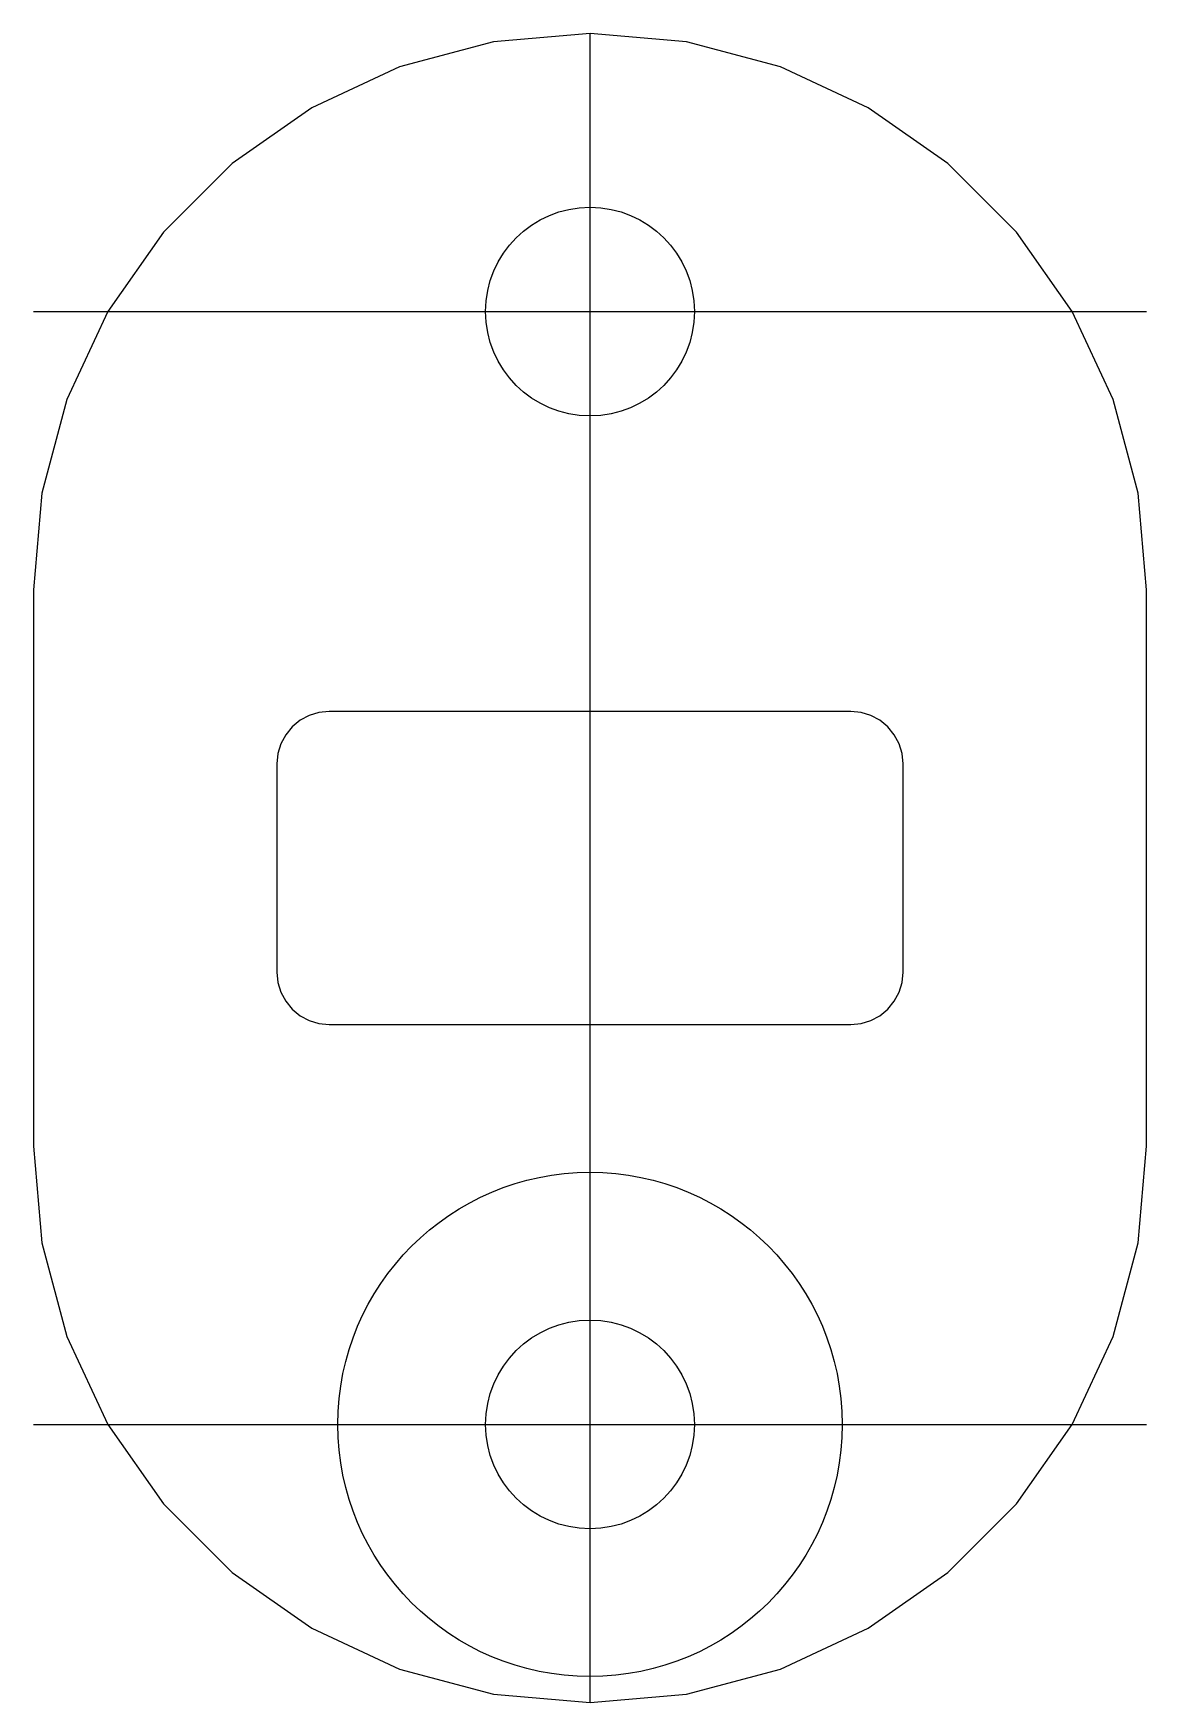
# Model space of a CAD drawing. Header units: millimetres. Extents: x 0 to 64, y 0 to 96.
import ezdxf

# ---------------------------------------------------------------- set-up
doc = ezdxf.new("R2010")
doc.units = ezdxf.units.MM

msp = doc.modelspace()

# ---------------------------------------------------------------- linework, layer by layer
at = {"layer": 'CENTER'}
for p, q in [((32, 0), (32, 96)), ((0, 80), (64, 80)), ((0, 16), (64, 16))]:
    msp.add_line(p, q, dxfattribs=at)
at = {"layer": 'CUT'}
for p, q in [((32, 96), (26.443, 95.514)), ((37.557, 95.514), (32, 96)), ((26.443, 95.514), (21.055, 94.07)), ((42.945, 94.07), (37.557, 95.514)), ((21.055, 94.07), (16, 91.713)), ((48, 91.713), (42.945, 94.07)), ((16, 91.713), (11.431, 88.513)), ((52.569, 88.513), (48, 91.713)), ((11.431, 88.513), (7.487, 84.569)), ((56.513, 84.569), (52.569, 88.513)), ((7.487, 84.569), (4.287, 80)), ((59.713, 80), (56.513, 84.569)), ((4.287, 80), (1.93, 74.945)), ((62.07, 74.945), (59.713, 80)), ((1.93, 74.945), (0.486, 69.557)), ((63.514, 69.557), (62.07, 74.945)), ((0.486, 69.557), (0, 64)), ((64, 64), (63.514, 69.557)), ((0, 64), (0, 32)), ((64, 32), (64, 64)), ((0, 32), (0.486, 26.443)), ((63.514, 26.443), (64, 32)), ((0.486, 26.443), (1.93, 21.055)), ((62.07, 21.055), (63.514, 26.443)), ((1.93, 21.055), (4.287, 16)), ((59.713, 16), (62.07, 21.055)), ((4.287, 16), (7.487, 11.431)), ((56.513, 11.431), (59.713, 16)), ((7.487, 11.431), (11.431, 7.487)), ((52.569, 7.487), (56.513, 11.431)), ((11.431, 7.487), (16, 4.287)), ((48, 4.287), (52.569, 7.487)), ((16, 4.287), (21.055, 1.93)), ((42.945, 1.93), (48, 4.287)), ((21.055, 1.93), (26.443, 0.486)), ((37.557, 0.486), (42.945, 1.93)), ((26.443, 0.486), (32, 0)), ((32, 0), (37.557, 0.486))]:
    msp.add_line(p, q, dxfattribs=at)
at = {"layer": 'CUT_BORE'}
for centre in [(32, 80), (32, 16)]:
    msp.add_circle(centre, 6, dxfattribs=at)
at = {"layer": 'CUT_RELIEF'}
for p, q in [((15.852, 56.772), (15.333, 56.494)), ((16.415, 56.942), (15.852, 56.772)), ((17, 57), (16.415, 56.942)), ((47, 57), (17, 57)), ((47.585, 56.942), (47, 57)), ((48.148, 56.772), (47.585, 56.942)), ((48.667, 56.494), (48.148, 56.772)), ((14.879, 56.121), (14.506, 55.667)), ((15.333, 56.494), (14.879, 56.121)), ((49.121, 56.121), (48.667, 56.494)), ((49.494, 55.667), (49.121, 56.121)), ((14.228, 55.148), (14.058, 54.585)), ((14.506, 55.667), (14.228, 55.148)), ((49.772, 55.148), (49.494, 55.667)), ((49.942, 54.585), (49.772, 55.148)), ((14.058, 54.585), (14, 54)), ((14, 54), (14, 42)), ((50, 54), (49.942, 54.585)), ((50, 42), (50, 54)), ((14, 42), (14.058, 41.415)), ((14.058, 41.415), (14.228, 40.852)), ((49.772, 40.852), (49.942, 41.415)), ((49.942, 41.415), (50, 42)), ((14.228, 40.852), (14.506, 40.333)), ((14.506, 40.333), (14.879, 39.879)), ((49.121, 39.879), (49.494, 40.333)), ((49.494, 40.333), (49.772, 40.852)), ((14.879, 39.879), (15.333, 39.506)), ((15.333, 39.506), (15.852, 39.228)), ((48.148, 39.228), (48.667, 39.506)), ((48.667, 39.506), (49.121, 39.879)), ((15.852, 39.228), (16.415, 39.058)), ((16.415, 39.058), (17, 39)), ((17, 39), (47, 39)), ((47, 39), (47.585, 39.058)), ((47.585, 39.058), (48.148, 39.228))]:
    msp.add_line(p, q, dxfattribs=at)
at = {"layer": 'INSERT_MARK'}
msp.add_circle((32, 16), 14.5, dxfattribs=at)

doc.saveas('drawing.dxf')
